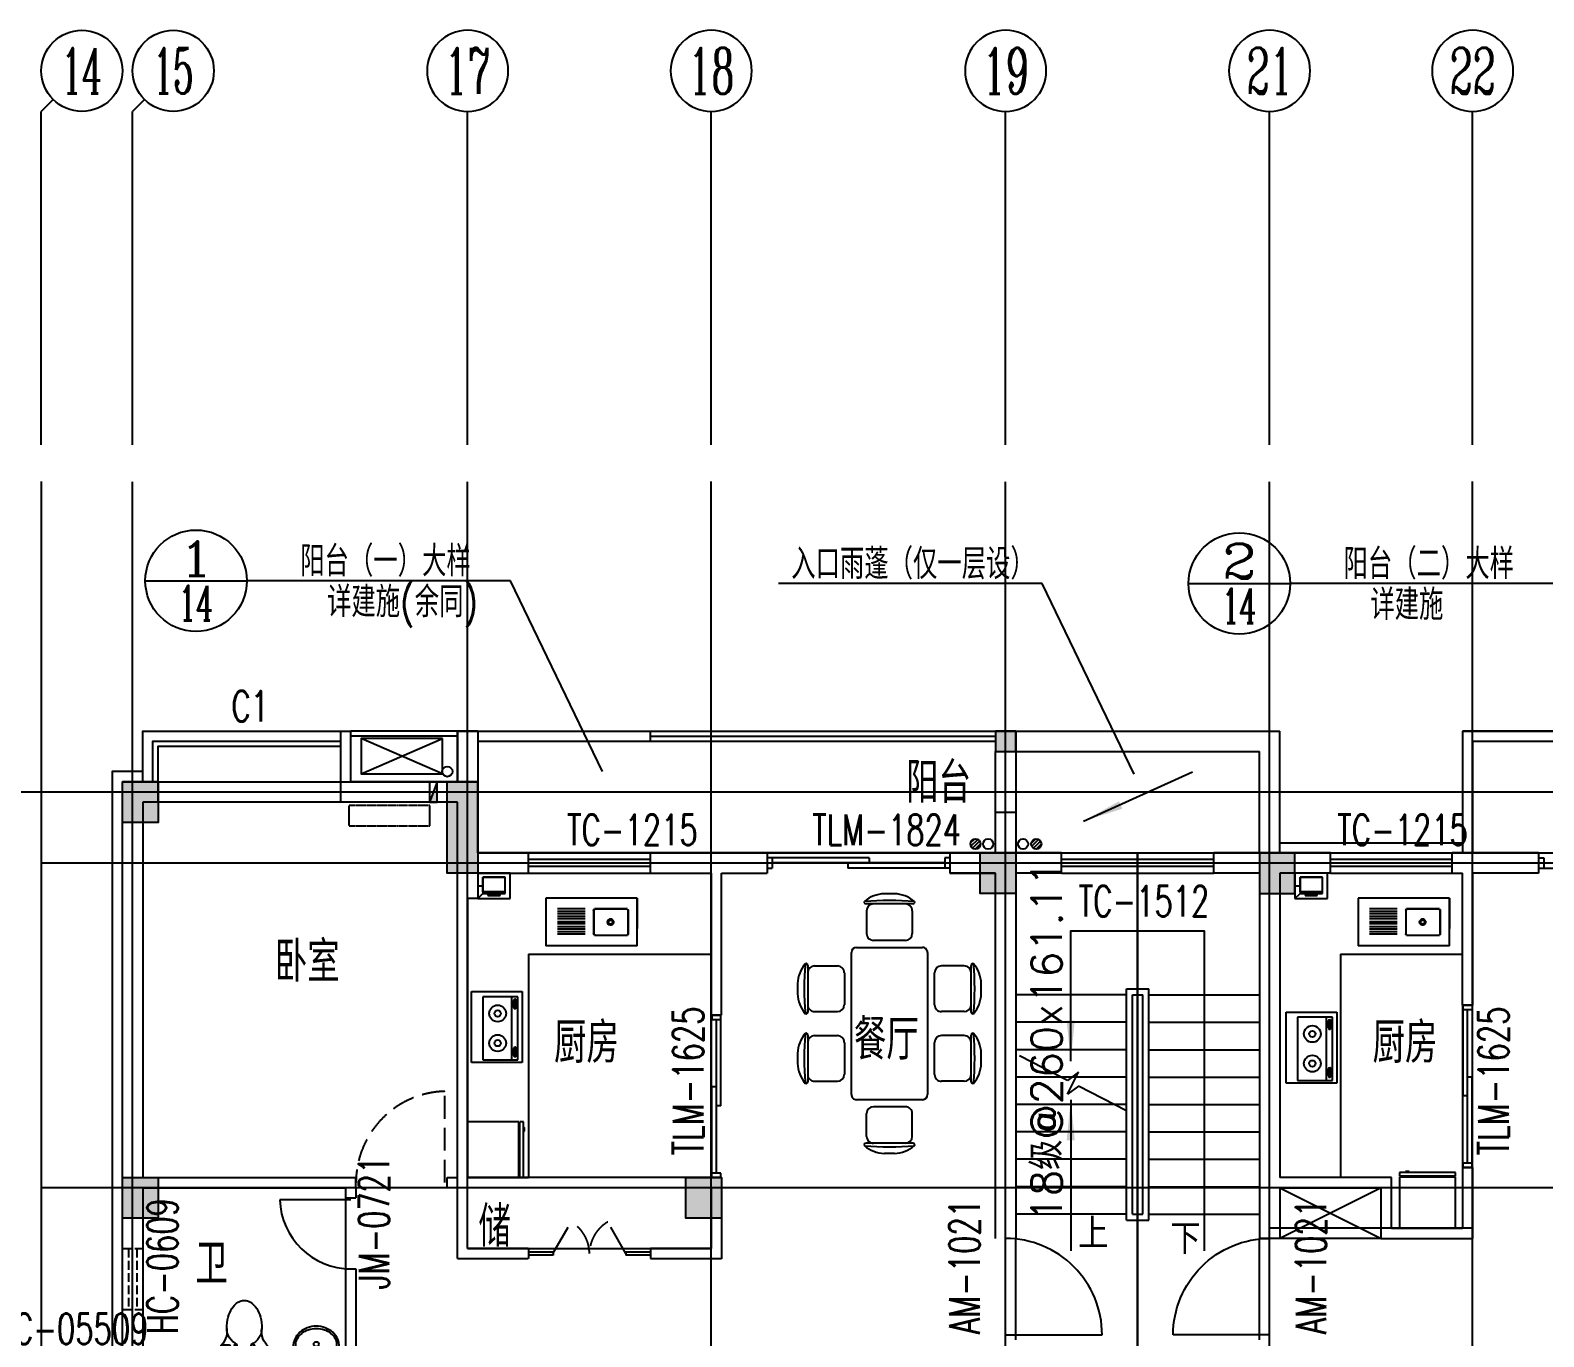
# Model space of a CAD drawing. Header units: metres. Extents: x 2526477 to 2678824, y -47546 to 32540.
# Drawn here: x 2560657 to 2575565, y -24953 to -12078 of the extents above; entities that cross this region are included whole.
import ezdxf
from ezdxf.enums import TextEntityAlignment as Align

# ---------------------------------------------------------------- set-up
doc = ezdxf.new("R2010")
doc.units = ezdxf.units.M
for name, pattern in [('DASH', [0.35, 0.25, -0.1]), ('DASH_50', [0.175, 0.125, -0.05]), ('DOTE', [2.42, 2, -0.2, 0.02, -0.2])]:
    doc.linetypes.add(name, pattern=pattern)
for name, color, linetype in [('AREA', 3, 'CONTINUOUS'), ('AXIS', 3, 'CONTINUOUS'), ('AXIS_TEXT', 7, 'CONTINUOUS'), ('BALCONY', 6, 'CONTINUOUS'), ('COLUMN', 7, 'CONTINUOUS'), ('COLUMN1', 2, 'CONTINUOUS'), ('DOTE', 1, 'DOTE'), ('GROUND', 5, 'CONTINUOUS'), ('LVTRY', 155, 'CONTINUOUS'), ('PAIQI', 6, 'CONTINUOUS'), ('PAISHUI', 150, 'CONTINUOUS'), ('PUB_DIM', 3, 'CONTINUOUS'), ('PUB_TEXT', 7, 'CONTINUOUS'), ('STAIR', 9, 'CONTINUOUS'), ('TEXT', 7, 'CONTINUOUS'), ('WALL', 2, 'CONTINUOUS'), ('WINDOW', 4, 'CONTINUOUS'), ('WINDOW_TEXT', 6, 'CONTINUOUS'), ('XIANJIAO', 213, 'CONTINUOUS'), ('内隔墙', 8, 'DASH'), ('门窗名', 6, 'CONTINUOUS')]:
    doc.layers.add(name, color=color, linetype=linetype)
doc.layers.add('空调', color=5, linetype='CONTINUOUS', plot=False)
doc.styles.add('_HZTXT', font='txt.shx', dxfattribs={"width": 0.8, "bigfont": 'HZTXT.shx'})
doc.styles.add('COMP', font='COMPLEX', dxfattribs={"bigfont": 'hztxt'})
doc.styles.add('COMPLEX', font='COMPLEX')
doc.styles.add('DIM_FONT', font='simplex.shx', dxfattribs={"width": 0.8})
doc.styles.add('HZ', font='txt.shx', dxfattribs={"bigfont": 'hztxt.shx'})
doc.styles.add('SIMPLEX', font='SIMPLEX.SHX')

# ---------------------------------------------------------------- blocks, each defined once
blk = doc.blocks.new('_A0ASA')
at = {"linetype": 'Continuous'}
for p, q in [((-0.5, 0.0278), (-0.4722, 0.0278)), ((-0.5, 0.0278), (-0.5, -0.0278)), ((-0.4722, 0.0278), (-0.4722, -0.0278)), ((-0.4722, 0), (0.4722, 0)), ((-0.0578, 0.0278), (-0.0578, 0)), ((-0.0578, 0.0278), (0.5, 0.0278)), ((0.0578, 0), (0.0578, -0.0278)), ((0.4722, 0.0278), (0.4722, -0.0278)), ((0.5, 0.0278), (0.5, -0.0278)), ((-0.5, -0.0278), (0.0578, -0.0278)), ((0.5, -0.0278), (0.4722, -0.0278))]:
    blk.add_line(p, q, dxfattribs=at)
blk = doc.blocks.new('A$C24072D83')
for p, q in [((0, 559), (0, 55)), ((0, 559), (550, 559)), ((550, 55), (550, 559)), ((0, 55), (550, 55)), ((0, 46), (0, 9)), ((0, 46), (550, 46)), ((0, 9), (550, 9)), ((18, 46), (18, 55)), ((456, 9), (456, 0)), ((456, 0), (492, 0)), ((492, 9), (492, 0)), ((532, 46), (532, 55)), ((550, 9), (550, 46))]:
    blk.add_line(p, q)
at = {"style": 'DIM_FONT', "width": 0.8, "flags": 9}
for tag in ['YSIZE', 'XSIZE']:
    blk.add_attdef(tag, (550, 559), '', height=0.5, rotation=180, dxfattribs=at)
at = {"style": 'DIM_FONT', "text_generation_flag": 4, "width": 0.8, "flags": 9}
for tag in ['YSIZE', 'XSIZE']:
    blk.add_attdef(tag, (550, 559), '', height=0.458, rotation=270, dxfattribs=at)
blk = doc.blocks.new('_DBLK')
blk.add_line((-0.45, 0), (-0.45, -0.95))
blk.add_arc((-0.45, 0), 0.95, 270, 0)
at = {"layer": 'WINDOW_TEXT', "style": 'SIMPLEX', "flags": 9}
blk.add_attdef('A', text='', height=1, dxfattribs=at).set_placement((0, 1.5), align=Align.MIDDLE)
blk = doc.blocks.new('A$C5BFC3B48')
at = {"layer": 'LVTRY'}
for p, q in [((0, 0), (0, 500)), ((0, 500), (700, 500)), ((700, 500), (700, 0)), ((649, 387), (27, 387)), ((27, 387), (27, 44)), ((649, 44), (649, 387)), ((27, 100), (649, 100)), ((27, 44), (649, 44)), ((59, 78), (59, 66)), ((70, 68), (70, 52)), ((134, 68), (70, 68)), ((70, 52), (134, 52)), ((134, 52), (134, 68)), ((151, 77), (151, 66)), ((532, 78), (532, 66)), ((607, 68), (543, 68)), ((543, 68), (543, 52)), ((543, 52), (607, 52)), ((607, 52), (607, 68)), ((624, 77), (624, 66)), ((700, 0), (0, 0))]:
    blk.add_line(p, q, dxfattribs=at)
for points in [[(151, 77, 0.259034), (149, 80, 0.076276), (137, 85, 0.036515), (124, 88, 0.026615), (105, 89, 0.026615), (86, 88, 0.036515), (73, 85, 0.076276), (61, 80, 0.259034), (59, 77, 0.078462), (59, 76, 0.056762)], [(151, 66, 0.259034), (149, 70, 0.076276), (137, 75, 0.036515), (124, 77, 0.026615), (105, 78, 0.026615), (86, 77, 0.036515), (73, 75, 0.076276), (61, 70, 0.259034), (59, 66, 0.259034), (61, 63, 0.056762), (70, 59, 0.036515)], [(134, 57, 0.008736), (137, 58, 0.076276), (149, 63, 0.259034), (151, 66, 0.259034)], [(624, 77, 0.259034), (622, 80, 0.076276), (610, 85, 0.036515), (597, 88, 0.026615), (578, 89, 0.026615), (559, 88, 0.036515), (546, 85, 0.076276), (534, 80, 0.259034), (532, 77, 0.078462), (532, 76, 0.056762)], [(624, 66, 0.259034), (622, 70, 0.076276), (610, 75, 0.036515), (597, 77, 0.026615), (578, 78, 0.026615), (559, 77, 0.036515), (546, 75, 0.076276), (534, 70, 0.259034), (532, 66, 0.259034), (534, 63, 0.056762), (543, 59, 0.036515)], [(607, 57, 0.008736), (610, 58, 0.076276), (622, 63, 0.259034), (624, 66, 0.259034)]]:
    blk.add_lwpolyline(points, format="xyb", dxfattribs=at)
for centre, radius in [((192, 241), 82.5), ((484, 241), 82.5), ((192, 241), 31.6), ((484, 241), 31.6)]:
    blk.add_circle(centre, radius, dxfattribs=at)
at = {"layer": 'LVTRY', "width": 0.8, "flags": 9}
for tag in ['YSIZE', 'XSIZE']:
    blk.add_attdef(tag, (350, 500), '', height=0.5, dxfattribs=at)
blk = doc.blocks.new('A$C5516744B')
at = {"layer": 'LVTRY'}
for p, q in [((0, 900), (471, 900)), ((0, 900), (0, 0)), ((471, 900), (171, 900)), ((471, 900), (471, 0)), ((108, 484), (108, 797)), ((120, 809), (351, 809)), ((363, 797), (363, 484)), ((351, 472), (120, 472)), ((117, 387), (117, 114)), ((139, 387), (139, 114)), ((167, 387), (167, 114)), ((189, 387), (189, 114)), ((217, 387), (217, 114)), ((239, 387), (239, 114)), ((267, 387), (267, 114)), ((289, 387), (289, 114)), ((317, 387), (317, 114)), ((339, 387), (339, 114)), ((367, 387), (367, 114)), ((471, 0), (0, 0))]:
    blk.add_line(p, q, dxfattribs=at)
for points, const_width in [([(114, 820), (96, 803)], 1.91), ([(96, 478), (96, 803)], 1.8), ([(114, 820), (357, 820)], 2), ([(376, 803), (357, 820)], 1.91), ([(376, 803), (376, 478)], 1.8), ([(96, 478), (114, 460)], 1.91), ([(357, 460), (114, 460)], 2), ([(357, 460), (376, 478)], 1.91)]:
    blk.add_lwpolyline(points, dxfattribs=dict(at, const_width=const_width))
for points in [[(120, 809), (116, 808), (112, 806), (109, 803), (108, 799), (108, 797)], [(363, 797), (363, 801), (361, 804), (357, 807), (353, 808), (351, 809)], [(236, 666), (225, 665), (216, 659), (209, 652), (206, 642), (206, 632), (209, 622), (216, 614), (225, 609), (236, 607), (246, 609), (255, 614), (262, 622), (266, 632), (266, 642), (262, 652), (255, 659), (246, 665), (236, 666)], [(236, 656), (229, 655), (223, 651), (219, 646), (216, 640), (216, 633), (219, 627), (223, 622), (229, 619), (236, 618), (242, 619), (248, 622), (253, 627), (255, 633), (255, 640), (253, 646), (248, 651), (242, 655), (236, 656)], [(108, 484), (109, 480), (111, 476), (114, 474), (118, 472), (120, 472)], [(351, 472), (355, 473), (359, 475), (362, 478), (363, 482), (363, 484)]]:
    blk.add_lwpolyline(points, dxfattribs=at)
at = {"layer": 'LVTRY', "width": 0.8, "flags": 9}
for tag in ['YSIZE', 'XSIZE']:
    blk.add_attdef(tag, (471, 450), '', height=0.5, rotation=270, dxfattribs=at)
blk = doc.blocks.new('_WBLK')
for p, q in [((-0.5, 0.5), (0.5, 0.5)), ((0.5, 0.1667), (-0.5, 0.1667)), ((0.5, -0.1667), (-0.5, -0.1667)), ((-0.5, -0.5), (0.5, -0.5))]:
    blk.add_line(p, q)
at = {"layer": 'WINDOW_TEXT', "style": 'SIMPLEX', "flags": 9}
blk.add_attdef('A', text='', height=1, dxfattribs=at).set_placement((0, 1.5), align=Align.MIDDLE)
blk = doc.blocks.new('_AXISO')
blk.add_circle((0, 0), 0.5)
at = {"layer": 'AXIS_TEXT', "style": 'COMPLEX', "width": 1.041667}
blk.add_attdef('A', text='', height=0.56, dxfattribs=at).set_placement((-0.25, -0.28), (0.25, -0.28), align=Align.FIT)
blk = doc.blocks.new('_AXISO2')
blk.add_line((0.354, 0.146), (0.5, 0))
blk.add_circle((0, 0.5), 0.5)
at = {"layer": 'AXIS_TEXT', "style": 'COMPLEX', "width": 1.041667}
blk.add_attdef('A', text='', height=0.56, dxfattribs=at).set_placement((-0.25, 0.22), (0.25, 0.22), align=Align.FIT)
blk = doc.blocks.new('_GCBLK')
at = {"linetype": 'DASH'}
for p, q in [((-0.5, -0.5), (-0.5, 0.5)), ((0.5, -0.5), (0.5, 0.5)), ((-0.5, 0.2), (0.5, 0.2)), ((-0.5, -0.2), (0.5, -0.2))]:
    blk.add_line(p, q, dxfattribs=at)
at = {"layer": 'WINDOW_TEXT', "style": 'SIMPLEX', "flags": 9}
blk.add_attdef('A', text='', height=1, dxfattribs=at).set_placement((0, 1.5), align=Align.MIDDLE)
blk = doc.blocks.new('U_A48XUK')
at = {"color": 0, "linetype": 'ByBlock'}
for p, q in [((-253, 0), (-253, 230)), ((-253, 230), (-161, 230)), ((-218.5, 172.5), (-195.5, 195.5)), ((-218.5, 57.5), (-218.5, 172.5)), ((-195.5, 195.5), (-175.29036, 195.5)), ((-129.29036, 149.5), (-175.29036, 195.5)), ((-115, 184), (-161, 230)), ((129.29036, 149.5), (-129.29036, 149.5)), ((115, 184), (-115, 184)), ((-69, 230), (-69, 255.901128)), ((-69, 230), (69, 230)), ((69, 230), (69, 255.901128)), ((115, 184), (161, 230)), ((129.29036, 149.5), (175.29036, 195.5)), ((207, 253), (149.5, 253)), ((149.5, 230), (161, 230)), ((253, 230), (161, 230)), ((195.5, 195.5), (175.29036, 195.5)), ((195.5, 195.5), (218.5, 172.5)), ((207, 230), (207, 253)), ((218.5, 57.5), (218.5, 172.5)), ((253, 0), (253, 230)), ((253, 0), (-253, 0)), ((-195.5, 34.5), (-218.5, 57.5)), ((195.5, 34.5), (-195.5, 34.5)), ((218.5, 57.5), (195.5, 34.5))]:
    blk.add_line(p, q, dxfattribs=at)
blk.add_lwpolyline([(172.5, 414, 0.063415), (158.454751, 524.294821, 0.076468), (121.975923, 609.161463, 0.107136), (61.227495, 671.552735, 0.147373), (0, 690, 0.147373), (-61.227495, 671.552735, 0.107136), (-121.975923, 609.161463, 0.076468), (-158.454751, 524.294821, 0.063415), (-172.5, 414, 0.063415)], format="xyb", dxfattribs=at)
for centre in [(-92, 241.5), (92, 241.5)]:
    blk.add_circle(centre, 11.5, dxfattribs=at)
for centre, radius, start, end in [((-377.470595, 385.926476), 206.884172, 311.088993, 7.798917), ((0, 414), 172.5, 180, 246.421822), ((0, 414), 172.5, 293.578178, 0), ((377.470595, 385.926476), 206.884172, 172.201083, 228.911007), ((149.5, 241.5), 11.5, 90, 270)]:
    blk.add_arc(centre, radius, start, end, dxfattribs=at)
at = {"style": 'DIM_FONT', "width": 0.8, "flags": 9}
for tag in ['YSIZE', 'XSIZE']:
    blk.add_attdef(tag, (0, 0), '', height=0.5, dxfattribs=at)
blk = doc.blocks.new('U_C15DRB')
at = {"linetype": 'Continuous'}
for p, q in [((0, 350), (800, 0)), ((800, 350), (0, 0))]:
    blk.add_line(p, q, dxfattribs=at)
blk.add_lwpolyline([(0, 0), (800, 0), (800, 350), (0, 350)], close=True, dxfattribs=at)
at = {"linetype": 'Continuous', "style": 'DIM_FONT', "width": 0.8, "flags": 9}
for tag in ['XSIZE', 'YSIZE']:
    blk.add_attdef(tag, (0, 0), '', height=0.5, dxfattribs=at)
blk = doc.blocks.new('U_A30VYQ')
for p, q in [((-273, 956), (-372, 956)), ((414, 956), (315, 956)), ((-92, 856), (-552, 856)), ((-547, 789), (-547, 564)), ((-97, 789), (-97, 564)), ((595, 856), (135, 856)), ((140, 789), (140, 564)), ((590, 789), (590, 564)), ((-165, 496), (-480, 496)), ((522, 496), (207, 496)), ((-729, -273), (-729, 377)), ((-679, 427), (721, 427)), ((771, 377), (771, -273)), ((-1158, -178), (-1158, 282)), ((-1090, 277), (-865, 277)), ((-798, -106), (-798, 209)), ((840, -106), (840, 209)), ((1133, 277), (908, 277)), ((1200, -178), (1200, 282)), ((-1258, 2), (-1258, 101)), ((1300, 2), (1300, 101)), ((-1090, -173), (-865, -173)), ((1133, -173), (908, -173)), ((721, -323), (-679, -323)), ((-480, -392), (-165, -392)), ((207, -392), (522, -392)), ((-547, -685), (-547, -460)), ((-97, -685), (-97, -460)), ((140, -685), (140, -460)), ((590, -685), (590, -460)), ((-552, -752), (-92, -752)), ((-372, -852), (-273, -852)), ((135, -752), (595, -752)), ((315, -852), (414, -852))]:
    blk.add_line(p, q)
for centre, radius, start, end in [((-362, 641), 316, 91.7651, 130.7265), ((-282, 641), 316, 49.2735, 88.2349), ((325, 641), 316, 91.7651, 130.7265), ((405, 641), 316, 49.2735, 88.2349), ((-561, 872), 10, 130.7265, 202.67), ((-552, 876), 20, 202.67, 270), ((-322, -1822), 2713, 84.8023, 95.1977), ((-480, 789), 67.5, 90, 180), ((-165, 789), 67.5, 0, 90), ((-92, 876), 20, 270, 337.33), ((-83, 872), 10, 337.33, 49.2735), ((126, 872), 10, 130.7265, 202.67), ((135, 876), 20, 202.67, 270), ((365, -1822), 2713, 84.8023, 95.1977), ((207, 789), 67.5, 90, 180), ((522, 789), 67.5, 0, 90), ((595, 876), 20, 270, 337.33), ((604, 872), 10, 337.33, 49.2735), ((-480, 564), 67.5, 180, 270), ((-165, 564), 67.5, 270, 0), ((207, 564), 67.5, 180, 270), ((522, 564), 67.5, 270, 0), ((-1174, 291), 10, 67.33, 139.2735), ((-1178, 282), 20, 0, 67.33), ((-679, 377), 50, 90, 180), ((721, 377), 50, 0, 90), ((1220, 282), 20, 112.67, 180), ((1216, 291), 10, 40.7265, 112.67), ((-942, 92), 316, 139.2735, 178.2349), ((1520, 52), 2713, 174.8023, 185.1977), ((-1090, 209), 67.5, 90, 180), ((-865, 209), 67.5, 0, 90), ((908, 209), 67.5, 90, 180), ((1133, 209), 67.5, 0, 90), ((-1478, 52), 2713, 354.8023, 5.1977), ((985, 92), 316, 1.7651, 40.7265), ((-942, 12), 316, 181.7651, 220.7265), ((985, 12), 316, 319.2735, 358.2349), ((-1090, -106), 67.5, 180, 270), ((-865, -106), 67.5, 270, 0), ((908, -106), 67.5, 180, 270), ((1133, -106), 67.5, 270, 0), ((-1174, -187), 10, 220.7265, 292.67), ((-1178, -178), 20, 292.67, 0), ((-679, -273), 50, 180, 270), ((721, -273), 50, 270, 0), ((1220, -178), 20, 180, 247.33), ((1216, -187), 10, 247.33, 319.2735), ((-480, -460), 67.5, 90, 180), ((-165, -460), 67.5, 0, 90), ((207, -460), 67.5, 90, 180), ((522, -460), 67.5, 0, 90), ((-480, -685), 67.5, 180, 270), ((-165, -685), 67.5, 270, 0), ((207, -685), 67.5, 180, 270), ((522, -685), 67.5, 270, 0), ((-552, -772), 20, 90, 157.33), ((-561, -769), 10, 157.33, 229.2735), ((-362, -537), 316, 229.2735, 268.2349), ((-322, 1925), 2713, 264.8023, 275.1977), ((-282, -537), 316, 271.7651, 310.7265), ((-92, -772), 20, 22.67, 90), ((-83, -769), 10, 310.7265, 22.67), ((135, -772), 20, 90, 157.33), ((126, -769), 10, 157.33, 229.2735), ((365, 1925), 2713, 264.8023, 275.1977), ((325, -537), 316, 229.2735, 268.2349), ((405, -537), 316, 271.7651, 310.7265), ((595, -772), 20, 22.67, 90), ((604, -769), 10, 310.7265, 22.67)]:
    blk.add_arc(centre, radius, start, end)
at = {"flags": 9}
for tag in ['XSIZE', 'YSIZE']:
    blk.add_attdef(tag, (0, 0), '', height=0.5, dxfattribs=at)
blk = doc.blocks.new('M_A8WDW')
for p, q in [((-0.5, 0.011), (-0.299, 0.011)), ((-0.3, 0), (-0.15, -0.26)), ((-0.299, -0.013), (-0.299, 0.013)), ((0.3, 0), (0.15, -0.26)), ((0.299, -0.013), (0.299, 0.013)), ((0.299, 0.011), (0.5, 0.011)), ((-0.5, -0.011), (-0.299, -0.011)), ((0.299, -0.011), (0.5, -0.011))]:
    blk.add_line(p, q)
for centre, start, end in [((-0.3, 0), 300, 0), ((0.3, 0), 180, 240)]:
    blk.add_arc(centre, 0.3, start, end)
blk = doc.blocks.new('M_A2ZXL')
blk.add_line((-0.472, 0), (-0.472, -1))
blk.add_arc((-0.5, 0), 1, 271.6231, 0)
blk = doc.blocks.new('U_A44WKN')
for p, q in [((-13, 178), (-38, 76)), ((13, 178), (-13, 178)), ((38, 76), (13, 178)), ((-32, 102), (-92, 102)), ((38, 64), (-38, 64)), ((92, 102), (32, 102))]:
    blk.add_line(p, q)
for centre in [(0, 229), (-63, 76), (64, 76)]:
    blk.add_circle(centre, 25.4)
for centre, radius, start, end in [((-24, 193), 207, 131.6335, 155.0149), ((-45, 205), 164, 126.8699, 151.0888), ((-10, 176), 229, 110.2132, 131.6335), ((-18, 169), 210, 107.2579, 126.8699), ((0, 150), 257, 90, 110.2132), ((0, 111), 270, 90, 107.2579), ((0, 150), 257, 69.7868, 90), ((0, 111), 270, 72.7421, 90), ((18, 169), 210, 53.1301, 72.7421), ((10, 176), 229, 48.3665, 69.7868), ((45, 205), 164, 28.9112, 53.1301), ((24, 193), 207, 24.9851, 48.3665), ((-47, 203), 181, 155.0149, 180), ((-47, 203), 181, 180, 204.9851), ((-88, 229), 116, 151.0888, 180), ((-88, 229), 116, 180, 208.9112), ((-45, 252), 164, 208.9112, 233.1301), ((45, 252), 164, 302.2598, 331.0888), ((88, 229), 116, 0, 28.9112), ((88, 229), 116, 331.0888, 0), ((47, 203), 181, 360, 24.9851), ((47, 203), 181, 335.0149, 0), ((-24, 214), 207, 204.9851, 228.3665), ((-10, 231), 229, 228.3665, 249.7868), ((-18, 288), 210, 233.1301, 236.0955), ((-92, 178), 76.2, 236.0955, 270), ((0, 257), 257, 249.7868, 270), ((0, 257), 257, 270, 290.2132), ((10, 231), 229, 290.2132, 311.6335), ((92, 178), 76.2, 270, 302.2598), ((24, 214), 207, 311.6335, 335.0149)]:
    blk.add_arc(centre, radius, start, end)
at = {"flags": 9}
for tag in ['XSIZE', 'YSIZE']:
    blk.add_attdef(tag, (0, 0), '', height=0.5, dxfattribs=at)
blk = doc.blocks.new('_ARROW')
blk.add_solid([(0, 0), (-1, 0.1), (-1, -0.1)])
blk = doc.blocks.new('U_A95JFC')
at = {"linetype": 'DASH_50'}
blk.add_lwpolyline([(200, 0), (0, 0), (0, 800), (200, 800)], close=True, dxfattribs=at)
at = {"style": 'DIM_FONT', "width": 0.8, "flags": 9}
for tag in ['XSIZE', 'YSIZE']:
    blk.add_attdef(tag, (0, 0), '', height=0.5, dxfattribs=at)
blk = doc.blocks.new('A$C60216E34')
at = {"layer": 'LVTRY', "color": 0}
for p, q in [((320, 250), (0, 250)), ((0, 250), (0, 0)), ((270, 210), (50, 210)), ((50, 210), (50, 50)), ((50, 67), (50, 210)), ((50, 210), (270, 210)), ((270, 210), (50, 210)), ((50, 210), (50, 120)), ((270, 50), (270, 210)), ((270, 210), (270, 210)), ((320, 0), (320, 250)), ((50, 120), (0, 120)), ((0, 0), (50, 50)), ((0, 0), (320, 0)), ((220, 67), (50, 67)), ((50, 50), (270, 50)), ((50, 50), (270, 50)), ((270, 67), (100, 67)), ((100, 67), (100, 31)), ((100, 31), (220, 31)), ((220, 31), (220, 67)), ((270, 50), (270, 67))]:
    blk.add_line(p, q, dxfattribs=at)
blk = doc.blocks.new('_INDEX')
blk.add_line((-0.5, 0), (0.5, 0))
blk.add_circle((0, 0), 0.5)
at = {"style": 'COMP'}
for tag, width, p, p2 in [('1', 2.333333, (-0.17, 0.05), (0.17, 0.05)), ('-', 1.166667, (-0.17, -0.39), (0.17, -0.39))]:
    blk.add_attdef(tag, text='', height=0.34, dxfattribs=dict(at, width=width)).set_placement(p, p2, align=Align.FIT)

msp = doc.modelspace()

# ---------------------------------------------------------------- hatches: boundary and pattern name
at = {"layer": 'COLUMN'}
for points in [[(2570365, -18984), (2570165, -18984), (2570165, -19184), (2570365, -19184)], [(2561565, -19484), (2561915, -19484), (2561915, -19884), (2561565, -19884)], [(2564765, -19484), (2565065, -19484), (2565065, -20384), (2564765, -20384)], [(2570015, -20184), (2570365, -20184), (2570365, -20584), (2570015, -20584)], [(2573115, -20184), (2572765, -20184), (2572765, -20584), (2573115, -20584)], [(2561565, -23384), (2561915, -23384), (2561915, -23784), (2561565, -23784)], [(2567115, -23384), (2567465, -23384), (2567465, -23784), (2567115, -23784)]]:
    msp.add_hatch(color=256, dxfattribs=at).paths.add_polyline_path(points)
at = {"layer": 'PAISHUI'}
h = msp.add_hatch(dxfattribs=at)
h.set_pattern_fill('ANSI31', color=256, scale=200, angle=180, style=0)
h.set_pattern_definition([(225, (-485913.534, 429314.767), (17.67766953, -17.67766953), [])])
edge = h.paths.add_edge_path()
edge.add_arc((2569968, -20097), 50, 0, 360)
h = msp.add_hatch(dxfattribs=at)
h.set_pattern_fill('ANSI31', color=256, scale=200, angle=180, style=0)
h.set_pattern_definition([(225, (-485314.313, 429314.767), (17.67766953, -17.67766953), [])])
edge = h.paths.add_edge_path()
edge.add_arc((2570567, -20097), 50, 0, 360)
at = {"layer": '空调'}
msp.add_hatch(color=256, dxfattribs=at).paths.add_polyline_path([(2564665, -19484), (2564590, -19684), (2564665, -19684)])

# ---------------------------------------------------------------- linework, layer by layer
at = {"layer": 'AREA'}
for points in [[(2564865, -19484), (2564865, -18984), (2570365, -18984), (2570365, -20184), (2565065, -20184), (2565065, -19484)], [(2574765, -18984), (2574765, -20184), (2577924, -20184), (2578615, -19493), (2578615, -18984)], [(2571565, -20184), (2571565, -31384), (2564565, -31384), (2564565, -31684), (2560665, -31684), (2560665, -25184), (2561565, -25184), (2561565, -19484), (2565065, -19484), (2565065, -20184)], [(2571565, -20184), (2577924, -20184), (2578615, -19493), (2578624, -19484), (2581865, -19484), (2582865, -20484), (2582865, -23125), (2581865, -24125), (2581865, -31684), (2577965, -31684), (2577965, -31384), (2571565, -31384)]]:
    msp.add_lwpolyline(points, close=True, dxfattribs=at)
msp.add_lwpolyline([(2560565, -28184), (2560665, -28184), (2560665, -25184), (2561565, -25184), (2561565, -19484), (2565065, -19484), (2565065, -20184), (2577924, -20184), (2578624, -19484), (2581865, -19484), (2582865, -20484), (2582865, -23125), (2581865, -24125), (2581865, -31684), (2577965, -31684), (2577965, -31384), (2564565, -31384), (2564565, -31684), (2560565, -31684)], dxfattribs=at)
at = {"layer": 'AXIS'}
for p, q in [((2560765, -16165), (2560765, -12878)), ((2561665, -16165), (2561665, -12878)), ((2564965, -16165), (2564965, -12878)), ((2567365, -16165), (2567365, -12878)), ((2570265, -16165), (2570265, -12878)), ((2572865, -16165), (2572865, -12878)), ((2574865, -16165), (2574865, -12878))]:
    msp.add_line(p, q, dxfattribs=at)
at = {"layer": 'BALCONY'}
for p, q in [((2565065, -18984), (2570365, -18984)), ((2566766, -19084), (2566766, -18984)), ((2566766, -19034), (2570165, -19034)), ((2570365, -18984), (2570365, -19784)), ((2570365, -18984), (2572965, -18984)), ((2572965, -20184), (2572965, -18984)), ((2574765, -18984), (2578665, -18984)), ((2574765, -18984), (2574765, -20184)), ((2565065, -19084), (2570165, -19084)), ((2570165, -19784), (2570165, -19184)), ((2570365, -19184), (2572765, -19184)), ((2572765, -20184), (2572765, -19184)), ((2574865, -19084), (2574865, -20184)), ((2574865, -19084), (2578565, -19084))]:
    msp.add_line(p, q, dxfattribs=at)
at = {"layer": 'COLUMN1'}
for points in [[(2561565, -19484), (2561915, -19484), (2561915, -19884), (2561565, -19884), (2561565, -19484)], [(2564765, -19484), (2565065, -19484), (2565065, -20384), (2564765, -20384), (2564765, -19484)], [(2570015, -20184), (2570365, -20184), (2570365, -20584), (2570015, -20584), (2570015, -20184)], [(2573115, -20184), (2572765, -20184), (2572765, -20584), (2573115, -20584), (2573115, -20184)], [(2561565, -23384), (2561915, -23384), (2561915, -23784), (2561565, -23784), (2561565, -23384)], [(2567115, -23384), (2567465, -23384), (2567465, -23784), (2567115, -23784), (2567115, -23384)]]:
    msp.add_lwpolyline(points, dxfattribs=at)
at = {"layer": 'DOTE'}
for p, q in [((2560765, -16526), (2560765, -36835)), ((2561665, -25284), (2561665, -16526)), ((2564965, -24084), (2564965, -16526)), ((2567365, -36835), (2567365, -16526)), ((2570265, -25284), (2570265, -16526)), ((2572865, -25284), (2572865, -16526)), ((2574865, -36835), (2574865, -16526)), ((2537865, -19584), (2583811, -19584)), ((2560765, -20284), (2583765, -20284)), ((2583765, -23484), (2560765, -23484)), ((2563765, -23484), (2561665, -23484)), ((2563765, -25284), (2563765, -23484)), ((2563765, -25284), (2563765, -23484)), ((2574865, -23884), (2572865, -23884)), ((2564965, -24084), (2567365, -24084))]:
    msp.add_line(p, q, dxfattribs=at)
at = {"layer": 'GROUND'}
for p, q in [((2563715, -19684), (2561915, -19684)), ((2567765, -20184), (2569865, -20184)), ((2575165, -20184), (2577315, -20184)), ((2574765, -21684), (2574765, -23284)), ((2567365, -21784), (2567365, -23384)), ((2563765, -24284), (2563765, -23584)), ((2570365, -24984), (2570365, -23984)), ((2572765, -24984), (2572765, -23984))]:
    msp.add_line(p, q, dxfattribs=at)
at = {"layer": 'LVTRY'}
for p, q in [((2565565, -21184), (2567365, -21184)), ((2565565, -21184), (2565565, -23384)), ((2573565, -21184), (2574765, -21184)), ((2573565, -21184), (2573565, -23384)), ((2564965, -23384), (2565565, -23384)), ((2573965, -23484), (2572965, -23984)), ((2572965, -23484), (2573965, -23984)), ((2573965, -23984), (2572965, -23984))]:
    msp.add_line(p, q, dxfattribs=at)
at = {"layer": 'PAISHUI'}
msp.add_lwpolyline([(2571031, -19871), (2572106, -19386)], dxfattribs=at)
for centre in [(2564765, -19384), (2569968, -20097), (2570093, -20097), (2570436, -20097), (2570567, -20097)]:
    msp.add_circle(centre, 50, dxfattribs=at)
at = {"layer": 'PUB_DIM'}
for p, q in [((2565386, -17503), (2562790, -17503)), ((2566293, -19383), (2565386, -17503)), ((2570623, -17530), (2568027, -17530)), ((2571530, -19410), (2570623, -17530)), ((2575663, -17530), (2573067, -17530))]:
    msp.add_line(p, q, dxfattribs=at)
at = {"layer": 'STAIR'}
for p, q in [((2571455, -21584), (2570365, -21584)), ((2571455, -23804), (2571455, -21524)), ((2571455, -21524), (2571675, -21524)), ((2571515, -23744), (2571515, -21584)), ((2571515, -21584), (2571615, -21584)), ((2571615, -23744), (2571615, -21584)), ((2571675, -23804), (2571675, -21524)), ((2571675, -21584), (2572765, -21584)), ((2571455, -21854), (2570365, -21854)), ((2571675, -21854), (2572765, -21854)), ((2571455, -22124), (2570365, -22124)), ((2570874, -22427), (2570400, -22184)), ((2571675, -22124), (2572765, -22124)), ((2570873, -22561), (2570982, -22347)), ((2570982, -22347), (2570874, -22427)), ((2571455, -22394), (2570365, -22394)), ((2570981, -22482), (2570873, -22561)), ((2571455, -22725), (2570981, -22482)), ((2571675, -22394), (2572765, -22394)), ((2571455, -22664), (2570365, -22664)), ((2571675, -22664), (2572765, -22664)), ((2571455, -22934), (2570365, -22934)), ((2571675, -22934), (2572765, -22934)), ((2571455, -23204), (2570365, -23204)), ((2571675, -23204), (2572765, -23204)), ((2571455, -23474), (2570365, -23474)), ((2571675, -23474), (2572765, -23474)), ((2571455, -23744), (2570365, -23744)), ((2571455, -23804), (2571675, -23804)), ((2571515, -23744), (2571615, -23744)), ((2571675, -23744), (2572765, -23744))]:
    msp.add_line(p, q, dxfattribs=at)
for points in [[(2570906, -22238), (2570906, -20954), (2572220, -20954), (2572220, -24106)], [(2570906, -22618), (2570906, -24106)]]:
    msp.add_lwpolyline(points, dxfattribs=at)
at = {"layer": 'WALL', "linetype": 'Continuous'}
for p, q in [((2563715, -18984), (2563815, -18984)), ((2563715, -19684), (2563715, -18984)), ((2563815, -19484), (2563815, -18984)), ((2564865, -18984), (2564865, -19484)), ((2565065, -18984), (2564865, -18984)), ((2565065, -18984), (2565065, -19484)), ((2561915, -19484), (2561565, -19484)), ((2564865, -19484), (2563815, -19484)), ((2565065, -19484), (2565065, -20184))]:
    msp.add_line(p, q, dxfattribs=at)
at = {"layer": 'WALL'}
for p, q in [((2561565, -25184), (2561565, -19484)), ((2561915, -19684), (2561915, -19484)), ((2561765, -19684), (2561765, -23384)), ((2561915, -19684), (2561765, -19684)), ((2564865, -19684), (2563715, -19684)), ((2564865, -23484), (2564865, -19684)), ((2570165, -19784), (2570365, -19784)), ((2570165, -20184), (2570165, -19784)), ((2570365, -19784), (2570365, -20184)), ((2565566, -20184), (2565065, -20184)), ((2565566, -20384), (2565566, -20184)), ((2566766, -20384), (2566766, -20184)), ((2567915, -20184), (2566766, -20184)), ((2567915, -20184), (2567915, -20384)), ((2569715, -20184), (2569715, -20384)), ((2570165, -20184), (2569715, -20184)), ((2570815, -20184), (2570365, -20184)), ((2570815, -20384), (2570815, -20184)), ((2573465, -20184), (2572315, -20184)), ((2572315, -20384), (2572315, -20184)), ((2573465, -20384), (2573465, -20184)), ((2575515, -20184), (2574665, -20184)), ((2574665, -20384), (2574665, -20184)), ((2575515, -20184), (2575515, -20384)), ((2565065, -20384), (2565566, -20384)), ((2565065, -20384), (2565065, -20634)), ((2566766, -20384), (2567365, -20384)), ((2567365, -20384), (2567365, -21784)), ((2567465, -20384), (2567915, -20384)), ((2567465, -21784), (2567465, -20384)), ((2569715, -20384), (2570165, -20384)), ((2570165, -20384), (2569715, -20384)), ((2570165, -23984), (2570165, -20384)), ((2570815, -20384), (2570365, -20384)), ((2570365, -20384), (2570365, -23984)), ((2572765, -20384), (2572315, -20384)), ((2572765, -20384), (2572765, -23984)), ((2573465, -20384), (2572965, -20384)), ((2572965, -20384), (2572965, -23384)), ((2574665, -20384), (2574765, -20384)), ((2574765, -20384), (2574765, -20384)), ((2574765, -21684), (2574765, -20384)), ((2574865, -20384), (2574865, -21684)), ((2575515, -20384), (2574865, -20384)), ((2564965, -20634), (2564965, -23384)), ((2565065, -20634), (2564965, -20634)), ((2574865, -21684), (2574765, -21684)), ((2567365, -21784), (2567465, -21784)), ((2561765, -23384), (2563865, -23384)), ((2563865, -23484), (2563865, -23384)), ((2567365, -23384), (2564965, -23384)), ((2567365, -23384), (2567465, -23384)), ((2567365, -23384), (2567365, -23384)), ((2567465, -23384), (2567465, -23484)), ((2574065, -23384), (2572965, -23384)), ((2574065, -23884), (2574065, -23384)), ((2574865, -23284), (2574765, -23284)), ((2574765, -23284), (2574765, -23884)), ((2574865, -23284), (2574865, -23984)), ((2561765, -23484), (2561765, -25284)), ((2561765, -23484), (2563765, -23484)), ((2563765, -23584), (2563765, -23484)), ((2563865, -23484), (2563865, -23584)), ((2567465, -23484), (2564865, -23484)), ((2572965, -23484), (2572965, -23984)), ((2572965, -23484), (2573965, -23484)), ((2573965, -23984), (2573965, -23484)), ((2563765, -23584), (2563865, -23584)), ((2572965, -23984), (2572765, -23984)), ((2572965, -23984), (2572765, -23984)), ((2573965, -23984), (2574865, -23984)), ((2574065, -23884), (2574765, -23884)), ((2563765, -25284), (2563765, -24284)), ((2563765, -24284), (2563865, -24284)), ((2563865, -24284), (2563865, -25184))]:
    msp.add_line(p, q, dxfattribs=at)
msp.add_lwpolyline([(2570365, -18984), (2570165, -18984), (2570165, -19184), (2570365, -19184)], close=True, dxfattribs=at)
at = {"layer": 'WINDOW'}
for points in [[(2561765, -19484), (2561765, -18984), (2563715, -18984)], [(2561865, -19484), (2561865, -19084), (2563715, -19084)], [(2561915, -19484), (2561915, -19134), (2563715, -19134)]]:
    msp.add_lwpolyline(points, dxfattribs=at)
at = {"layer": 'XIANJIAO'}
msp.add_line((2572965, -20084), (2574765, -20084), dxfattribs=at)
msp.add_lwpolyline([(2561765, -19384), (2561465, -19384), (2561465, -25084), (2560565, -25084), (2560565, -27984)], dxfattribs=at)
at = {"layer": '内隔墙'}
for p, q in [((2564765, -23384), (2564865, -23384)), ((2564765, -23484), (2564765, -23384)), ((2564865, -23484), (2564765, -23484)), ((2564865, -24184), (2564865, -23484)), ((2564965, -24084), (2564965, -23484)), ((2567365, -23484), (2567365, -24084)), ((2567465, -23484), (2567465, -24184)), ((2565565, -24084), (2564965, -24084)), ((2565565, -24084), (2565565, -24184)), ((2567365, -24084), (2566765, -24084)), ((2566765, -24084), (2566765, -24184)), ((2565565, -24184), (2564865, -24184)), ((2567465, -24184), (2566765, -24184))]:
    msp.add_line(p, q, dxfattribs=at)
at = {"layer": '空调'}
for p, q in [((2564865, -18984), (2563815, -18984)), ((2564865, -19034), (2563815, -19034)), ((2564665, -19484), (2564590, -19684))]:
    msp.add_line(p, q, dxfattribs=at)
msp.add_lwpolyline([(2564590, -19484), (2564590, -19684), (2564665, -19684), (2564665, -19484)], close=True, dxfattribs=at)

# ---------------------------------------------------------------- block references
at = {"layer": 'AXIS'}
ref = msp.add_blockref('_AXISO2', (2560765, -12478), dxfattribs=dict(at, xscale=800, yscale=800, zscale=800, rotation=269.9999999990001))
ref.add_attrib('A', '14', dxfattribs={"layer": 'AXIS_TEXT', "height": 448, "rotation": 360, "style": 'COMPLEX', "width": 0.604839}).set_placement((2560965, -12702), (2561365, -12702), align=Align.FIT)
ref = msp.add_blockref('_AXISO2', (2561665, -12478), dxfattribs=dict(at, xscale=800, yscale=800, zscale=800, rotation=269.9999999990001))
ref.add_attrib('A', '15', dxfattribs={"layer": 'AXIS_TEXT', "height": 448, "rotation": 360, "style": 'COMPLEX', "width": 0.646552}).set_placement((2561865, -12702), (2562265, -12702), align=Align.FIT)
ref = msp.add_blockref('_AXISO', (2564965, -12478), dxfattribs=dict(at, xscale=-800, yscale=800, zscale=800, rotation=180))
ref.add_attrib('A', '17', dxfattribs={"layer": 'AXIS_TEXT', "height": 452.5, "style": 'COMPLEX', "width": 0.724138}).set_placement((2564739, -12704), (2565192, -12704), align=Align.FIT)
ref = msp.add_blockref('_AXISO', (2567365, -12478), dxfattribs=dict(at, xscale=-800, yscale=800, zscale=800, rotation=180))
ref.add_attrib('A', '18', dxfattribs={"layer": 'AXIS_TEXT', "height": 452.5, "style": 'COMPLEX', "width": 0.724138}).set_placement((2567139, -12704), (2567592, -12704), align=Align.FIT)
ref = msp.add_blockref('_AXISO', (2570265, -12478), dxfattribs=dict(at, xscale=-800, yscale=800, zscale=800, rotation=180))
ref.add_attrib('A', '19', dxfattribs={"layer": 'AXIS_TEXT', "height": 452.5, "style": 'COMPLEX', "width": 0.724138}).set_placement((2570039, -12704), (2570492, -12704), align=Align.FIT)
ref = msp.add_blockref('_AXISO', (2572865, -12478), dxfattribs=dict(at, xscale=-800, yscale=800, zscale=800, rotation=180))
ref.add_attrib('A', '21', dxfattribs={"layer": 'AXIS_TEXT', "height": 452.5, "style": 'COMPLEX', "width": 0.724138}).set_placement((2572639, -12704), (2573092, -12704), align=Align.FIT)
ref = msp.add_blockref('_AXISO', (2574865, -12478), dxfattribs=dict(at, xscale=-800, yscale=800, zscale=800, rotation=180))
ref.add_attrib('A', '22', dxfattribs={"layer": 'AXIS_TEXT', "height": 452.5, "style": 'COMPLEX', "width": 0.617647}).set_placement((2574639, -12704), (2575092, -12704), align=Align.FIT)
at = {"layer": 'LVTRY', "xscale": -1}
for name, p, rotation in [('A$C5516744B', (2565736, -21102), 270.0000000000031), ('A$C5516744B', (2573736, -21102), 270.0000000000031), ('U_A48XUK', (2562765, -25284), 359.999999999997)]:
    msp.add_blockref(name, p, dxfattribs=dict(at, rotation=rotation))
at = {"layer": 'LVTRY'}
for name, p, rotation in [('U_A30VYQ', (2569172, -21888), 90.0000000000031), ('A$C5BFC3B48', (2565502, -22251), 90.00000000000311), ('A$C5BFC3B48', (2565502, -22251), 90.00000000000311), ('A$C5BFC3B48', (2573527, -22453), 90.00000000000311), ('A$C24072D83', (2565524, -23384), 90.00000000000311), ('A$C24072D83', (2574695, -23325), 180.0000000000031), ('U_A44WKN', (2563474, -25256), 3.0376e-12)]:
    msp.add_blockref(name, p, dxfattribs=dict(at, rotation=rotation))
at = {"layer": 'PAIQI'}
for p in [(2565065, -20634), (2573115, -20634)]:
    msp.add_blockref('A$C60216E34', p, dxfattribs=at)
at = {"layer": 'PAISHUI', "xscale": 400, "yscale": 400, "zscale": 400, "rotation": 203.314427752}
msp.add_blockref('_ARROW', (2571031, -19871), dxfattribs=at)
at = {"layer": 'PUB_DIM'}
ref = msp.add_blockref('_INDEX', (2562290, -17503), dxfattribs=dict(at, xscale=1000, yscale=1000, zscale=1000))
ref.add_attrib('1', '1', dxfattribs={"layer": '0', "height": 340, "style": 'COMP', "width": 2.333333}).set_placement((2562120, -17453), (2562460, -17453), align=Align.FIT)
ref.add_attrib('-', '14', dxfattribs={"layer": '0', "height": 340, "style": 'COMP', "width": 0.677419}).set_placement((2562120, -17893), (2562460, -17893), align=Align.FIT)
ref = msp.add_blockref('_INDEX', (2572567, -17530), dxfattribs=dict(at, xscale=1000, yscale=1000, zscale=1000))
ref.add_attrib('1', '2', dxfattribs={"layer": '0', "height": 340, "style": 'COMP', "width": 1.5}).set_placement((2572397, -17480), (2572737, -17480), align=Align.FIT)
ref.add_attrib('-', '14', dxfattribs={"layer": '0', "height": 340, "style": 'COMP', "width": 0.677419}).set_placement((2572397, -17920), (2572737, -17920), align=Align.FIT)
at = {"layer": 'STAIR', "xscale": -400, "yscale": 400, "zscale": 400}
for p, rotation in [((2570906, -22238), 90), ((2570906, -22618), 270)]:
    msp.add_blockref('_ARROW', p, dxfattribs=dict(at, rotation=rotation))
at = {"layer": 'WINDOW'}
for name, p, xscale, yscale, zscale, rotation in [('_WBLK', (2566166, -20284), 1200, 200, 1200, 3.1175e-12), ('_A0ASA', (2568815, -20284), -1800, 1800, 1800, 3.1175e-12), ('_A0ASA', (2576415, -20284), 1800, 1800, 1800, 359.9999999999968), ('_A0ASA', (2574815, -22484), 1600, 1600, 1600, 89.99999999999689), ('_A0ASA', (2567415, -22584), -1600, 1600, 1600, 270.0000000000031), ('M_A2ZXL', (2563815, -23934), -700, -700, 700, 90), ('_DBLK', (2570265, -24484), 1000, 1000, 1000, 90.00000000000311), ('_DBLK', (2572865, -24484), -1000, 1000, 1000, 269.9999999999969), ('_GCBLK', (2561665, -24384), 600, 200.0000000000582, 600, 270.0000000000031)]:
    msp.add_blockref(name, p, dxfattribs=dict(at, xscale=xscale, yscale=yscale, zscale=zscale, rotation=rotation))
for p, xscale, yscale, zscale in [((2571565, -20284), 1500, 199.9999999998835, 1500), ((2574065, -20284), 1200, 200, 1200)]:
    msp.add_blockref('_WBLK', p, dxfattribs=dict(at, xscale=xscale, yscale=yscale, zscale=zscale))
at = {"layer": '内隔墙', "xscale": -900, "yscale": -900, "zscale": 900}
msp.add_blockref('M_A2ZXL', (2564315, -23434), dxfattribs=at)
at = {"layer": '内隔墙', "xscale": 1200, "yscale": 1200, "zscale": 1200, "rotation": 180}
msp.add_blockref('M_A8WDW', (2566165, -24134), dxfattribs=at)
at = {"layer": '空调', "rotation": 180}
msp.add_blockref('U_C15DRB', (2564716, -19057), dxfattribs=at)
at = {"layer": '空调', "xscale": -1, "rotation": 90.0000000000478}
msp.add_blockref('U_A95JFC', (2564594, -19718), dxfattribs=at)

# ---------------------------------------------------------------- texts
at = {"layer": 'PUB_TEXT', "style": '_HZTXT', "width": 0.8}
for s, p in [('阳台（一）大样', (2563316, -17460)), ('入口雨蓬（仅一层设）', (2568152, -17487)), ('阳台（二）大样', (2573593, -17487)), ('详建施(余同)', (2563580, -17862)), ('详建施', (2573857, -17889))]:
    msp.add_text(s, height=300, dxfattribs=at).set_placement(p)
at = {"layer": 'STAIR', "style": 'HZ'}
msp.add_text('18级@260x161.11', height=300, rotation=90, dxfattribs=at).set_placement((2570819, -23823))
for s, p in [('上', (2570979, -24085)), ('下', (2571886, -24139))]:
    msp.add_text(s, height=300, dxfattribs=at).set_placement(p)
at = {"layer": 'TEXT', "linetype": 'Continuous', "style": '_HZTXT', "width": 0.8}
for s, p in [('阳台', (2569284, -19692)), ('卧室', (2563065, -21457)), ('厨房', (2565816, -22255)), ('餐厅', (2568770, -22223)), ('厨房', (2573879, -22255)), ('储', (2565071, -24068)), ('卫', (2562283, -24434))]:
    msp.add_text(s, height=400, dxfattribs=at).set_placement(p)
at = {"layer": '门窗名', "style": '_HZTXT', "width": 0.7}
for s, p in [('C1', (2562639, -18889)), ('TC-1215', (2565944, -20108)), ('TLM-1824', (2568359, -20108)), ('TC-1215', (2573531, -20108)), ('TC-1512', (2570984, -20810)), ('HC-05509', (2560299, -25025))]:
    msp.add_text(s, height=300, dxfattribs=at).set_placement(p)
for s, p in [('TLM-1625', (2567288, -23166)), ('TLM-1625', (2575221, -23166)), ('JM-0721', (2564193, -24484)), ('HC-0609', (2562109, -24928)), ('AM-1021', (2570009, -24928)), ('AM-1021', (2573422, -24928))]:
    msp.add_text(s, height=300, rotation=90, dxfattribs=at).set_placement(p)

doc.saveas('drawing.dxf')
